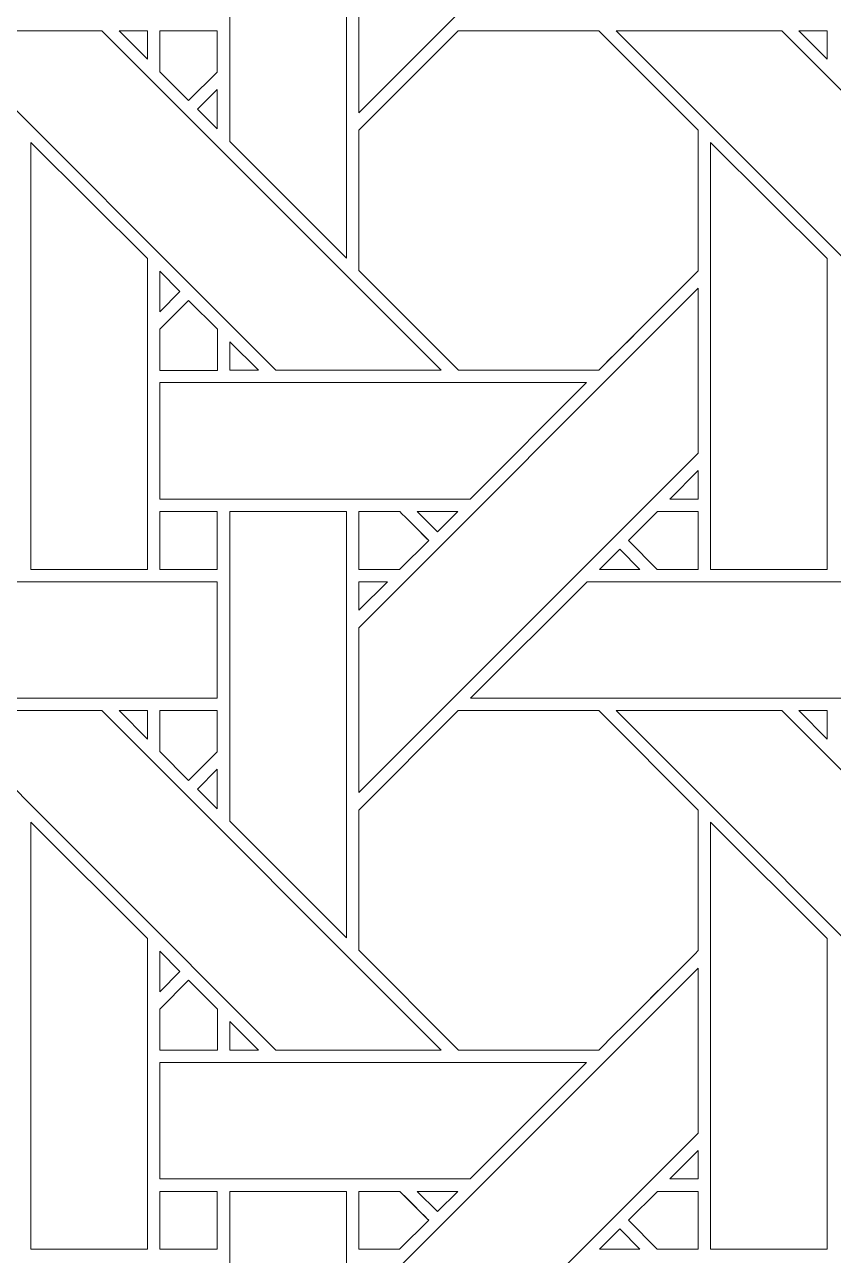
# Model space of a CAD drawing. Header units: inches. Extents: x 9.38 to 15.38, y 6.09 to 12.09.
# Drawn here: x 11.205 to 12.334, y 9.046 to 10.763 of the extents above; entities that cross this region are included whole.
import ezdxf

# ---------------------------------------------------------------- set-up
doc = ezdxf.new("R2010")
doc.units = ezdxf.units.IN
doc.header["$MEASUREMENT"] = 0
doc.layers.add('Design', color=7, linetype='Continuous', lineweight=0)

msp = doc.modelspace()

# ---------------------------------------------------------------- linework, layer by layer
at = {"layer": 'Design'}
for points, knots in [([(12.3829, 12.0948), (10.726, 12.0948), (9.3829, 10.7516), (9.3829, 9.0948), (9.3829, 7.4379), (10.726, 6.0948), (12.3829, 6.0948), (14.0397, 6.0948), (15.3829, 7.4379), (15.3829, 9.0948), (15.3829, 10.7516), (14.0397, 12.0948), (12.3829, 12.0948)], [0, 0, 0, 0, 1, 1, 1, 2, 2, 2, 3, 3, 3, 4, 4, 4, 4]), ([(12.3829, 11.7226), (10.9315, 11.7226), (9.755, 10.5461), (9.755, 9.0948), (9.755, 7.6434), (10.9315, 6.4669), (12.3829, 6.4669), (13.8342, 6.4669), (15.0107, 7.6434), (15.0107, 9.0948), (15.0107, 10.5461), (13.8342, 11.7226), (12.3829, 11.7226)], [0, 0, 0, 0, 1, 1, 1, 2, 2, 2, 3, 3, 3, 4, 4, 4, 4]), ([(12.1453, 11.1141), (12.1453, 11.1141), (11.6717, 10.6404), (11.6717, 10.6404), (11.6717, 10.6404), (11.6717, 10.8705), (11.6717, 10.8705), (11.6717, 10.8705), (12.1453, 11.3441), (12.1453, 11.3441), (12.1453, 11.3441), (12.1453, 11.1141), (12.1453, 11.1141)], [0, 0, 0, 0, 1, 1, 1, 2, 2, 2, 3, 3, 3, 4, 4, 4, 4]), ([(11.4916, 10.6004), (11.4916, 10.6004), (11.4916, 11.0326), (11.4916, 11.0326), (11.4916, 11.0326), (11.6545, 11.0326), (11.6545, 11.0326), (11.6545, 11.0326), (11.6545, 10.4375), (11.6545, 10.4375), (11.6545, 10.4375), (11.4916, 10.6004), (11.4916, 10.6004)], [0, 0, 0, 0, 1, 1, 1, 2, 2, 2, 3, 3, 3, 4, 4, 4, 4]), ([(11.7867, 10.2811), (11.7867, 10.2811), (11.5556, 10.2811), (11.5556, 10.2811), (11.5556, 10.2811), (11.0821, 10.7548), (11.0821, 10.7548), (11.0821, 10.7548), (11.313, 10.7548), (11.313, 10.7548), (11.313, 10.7548), (11.7867, 10.2811), (11.7867, 10.2811)], [0, 0, 0, 0, 1, 1, 1, 2, 2, 2, 3, 3, 3, 4, 4, 4, 4]), ([(11.3372, 10.7548), (11.3372, 10.7548), (11.3766, 10.7548), (11.3766, 10.7548), (11.3766, 10.7548), (11.3766, 10.715), (11.3766, 10.715), (11.3766, 10.715), (11.3372, 10.7548), (11.3372, 10.7548)], [0, 0, 0, 0, 1, 1, 1, 2, 2, 2, 3, 3, 3, 3]), ([(11.474, 10.7548), (11.474, 10.7548), (11.474, 10.6972), (11.474, 10.6972), (11.474, 10.6972), (11.4341, 10.6573), (11.4341, 10.6573), (11.4341, 10.6573), (11.3938, 10.6976), (11.3938, 10.6976), (11.3938, 10.6976), (11.3938, 10.7548), (11.3938, 10.7548), (11.3938, 10.7548), (11.474, 10.7548), (11.474, 10.7548)], [0, 0, 0, 0, 1, 1, 1, 2, 2, 2, 3, 3, 3, 4, 4, 4, 5, 5, 5, 5]), ([(11.474, 10.6972), (11.474, 10.6972), (11.4341, 10.6573), (11.4341, 10.6573), (11.4341, 10.6573), (11.3938, 10.6976), (11.3938, 10.6976), (11.3938, 10.6976), (11.3938, 10.7548), (11.3938, 10.7548), (11.3938, 10.7548), (11.474, 10.7548), (11.474, 10.7548), (11.474, 10.7548), (11.474, 10.6972), (11.474, 10.6972)], [0, 0, 0, 0, 1, 1, 1, 2, 2, 2, 3, 3, 3, 4, 4, 4, 5, 5, 5, 5]), ([(12.0066, 10.2812), (12.0066, 10.2812), (11.8109, 10.2812), (11.8109, 10.2812), (11.8109, 10.2812), (11.6717, 10.4204), (11.6717, 10.4204), (11.6717, 10.4204), (11.6717, 10.6161), (11.6717, 10.6161), (11.6717, 10.6161), (11.8104, 10.7548), (11.8104, 10.7548), (11.8104, 10.7548), (12.0066, 10.7548), (12.0066, 10.7548), (12.0066, 10.7548), (12.1453, 10.6161), (12.1453, 10.6161), (12.1453, 10.6161), (12.1453, 10.4199), (12.1453, 10.4199), (12.1275, 10.4019), (12.0156, 10.2902), (12.0066, 10.2812)], [0, 0, 0, 0, 1, 1, 1, 2, 2, 2, 3, 3, 3, 4, 4, 4, 5, 5, 5, 6, 6, 6, 7, 7, 7, 8, 8, 8, 8]), ([(11.8104, 10.7548), (11.8104, 10.7548), (12.0066, 10.7548), (12.0066, 10.7548), (12.0066, 10.7548), (12.1453, 10.6161), (12.1453, 10.6161), (12.1453, 10.6161), (12.1453, 10.4199), (12.1453, 10.4199), (12.1274, 10.4017), (12.0155, 10.29), (12.0066, 10.2812), (12.0066, 10.2812), (11.8109, 10.2812), (11.8109, 10.2812), (11.8109, 10.2812), (11.6717, 10.4204), (11.6717, 10.4204), (11.6717, 10.4204), (11.6717, 10.6161), (11.6717, 10.6161), (11.6717, 10.6161), (11.8104, 10.7548), (11.8104, 10.7548)], [0, 0, 0, 0, 1, 1, 1, 2, 2, 2, 3, 3, 3, 4, 4, 4, 5, 5, 5, 6, 6, 6, 7, 7, 7, 8, 8, 8, 8]), ([(12.7354, 10.2811), (12.7354, 10.2811), (12.5044, 10.2811), (12.5044, 10.2811), (12.5044, 10.2811), (12.0308, 10.7548), (12.0308, 10.7548), (12.0308, 10.7548), (12.2618, 10.7548), (12.2618, 10.7548), (12.2618, 10.7548), (12.7354, 10.2811), (12.7354, 10.2811)], [0, 0, 0, 0, 1, 1, 1, 2, 2, 2, 3, 3, 3, 4, 4, 4, 4]), ([(12.2859, 10.7548), (12.2859, 10.7548), (12.3253, 10.7548), (12.3253, 10.7548), (12.3253, 10.7548), (12.3253, 10.715), (12.3253, 10.715), (12.3253, 10.715), (12.2859, 10.7548), (12.2859, 10.7548)], [0, 0, 0, 0, 1, 1, 1, 2, 2, 2, 3, 3, 3, 3]), ([(11.4741, 10.6729), (11.4741, 10.6729), (11.4741, 10.6178), (11.4741, 10.6178), (11.4741, 10.6178), (11.4463, 10.6452), (11.4463, 10.6452), (11.4463, 10.6452), (11.4741, 10.6729), (11.4741, 10.6729)], [0, 0, 0, 0, 1, 1, 1, 2, 2, 2, 3, 3, 3, 3]), ([(11.2137, 10.0031), (11.2137, 10.0031), (11.2137, 10.599), (11.2137, 10.599), (11.2137, 10.599), (11.3765, 10.4368), (11.3765, 10.4368), (11.3765, 10.4368), (11.3765, 10.0031), (11.3765, 10.0031), (11.3765, 10.0031), (11.2137, 10.0031), (11.2137, 10.0031)], [0, 0, 0, 0, 1, 1, 1, 2, 2, 2, 3, 3, 3, 4, 4, 4, 4]), ([(12.1625, 10.0031), (12.1625, 10.0031), (12.1625, 10.599), (12.1625, 10.599), (12.1625, 10.599), (12.3252, 10.4368), (12.3252, 10.4368), (12.3252, 10.4368), (12.3252, 10.0031), (12.3252, 10.0031), (12.3252, 10.0031), (12.1625, 10.0031), (12.1625, 10.0031)], [0, 0, 0, 0, 1, 1, 1, 2, 2, 2, 3, 3, 3, 4, 4, 4, 4]), ([(11.3938, 10.3626), (11.3938, 10.3626), (11.3938, 10.4193), (11.3938, 10.4193), (11.3938, 10.4193), (11.422, 10.3908), (11.422, 10.3908), (11.422, 10.3908), (11.3938, 10.3626), (11.3938, 10.3626)], [0, 0, 0, 0, 1, 1, 1, 2, 2, 2, 3, 3, 3, 3]), ([(12.1453, 10.1654), (12.1453, 10.1654), (11.6717, 9.6917), (11.6717, 9.6917), (11.6717, 9.6917), (11.6717, 9.9218), (11.6717, 9.9218), (11.6717, 9.9218), (12.1453, 10.3954), (12.1453, 10.3954), (12.1453, 10.3954), (12.1453, 10.1654), (12.1453, 10.1654)], [0, 0, 0, 0, 1, 1, 1, 2, 2, 2, 3, 3, 3, 4, 4, 4, 4]), ([(11.3938, 10.2809), (11.3938, 10.2809), (11.3938, 10.3382), (11.3938, 10.3382), (11.3938, 10.3382), (11.4341, 10.3785), (11.4341, 10.3785), (11.4341, 10.3785), (11.4745, 10.3382), (11.4745, 10.3382), (11.4745, 10.3382), (11.4745, 10.2809), (11.4745, 10.2809), (11.4745, 10.2809), (11.3938, 10.2809), (11.3938, 10.2809)], [0, 0, 0, 0, 1, 1, 1, 2, 2, 2, 3, 3, 3, 4, 4, 4, 5, 5, 5, 5]), ([(11.4341, 10.3785), (11.4341, 10.3785), (11.4745, 10.3382), (11.4745, 10.3382), (11.4745, 10.3382), (11.4745, 10.2809), (11.4745, 10.2809), (11.4745, 10.2809), (11.3938, 10.2809), (11.3938, 10.2809), (11.3938, 10.2809), (11.3938, 10.3382), (11.3938, 10.3382), (11.3938, 10.3382), (11.4341, 10.3785), (11.4341, 10.3785)], [0, 0, 0, 0, 1, 1, 1, 2, 2, 2, 3, 3, 3, 4, 4, 4, 5, 5, 5, 5]), ([(11.4917, 10.2811), (11.4917, 10.2811), (11.4917, 10.3209), (11.4917, 10.3209), (11.4917, 10.3209), (11.5314, 10.2811), (11.5314, 10.2811), (11.5314, 10.2811), (11.4917, 10.2811), (11.4917, 10.2811)], [0, 0, 0, 0, 1, 1, 1, 2, 2, 2, 3, 3, 3, 3]), ([(11.9895, 10.2639), (11.9895, 10.2639), (11.8268, 10.1012), (11.8268, 10.1012), (11.8268, 10.1012), (11.3938, 10.1012), (11.3938, 10.1012), (11.3938, 10.1012), (11.3938, 10.2639), (11.3938, 10.2639), (11.3938, 10.2639), (11.9895, 10.2639), (11.9895, 10.2639)], [0, 0, 0, 0, 1, 1, 1, 2, 2, 2, 3, 3, 3, 4, 4, 4, 4]), ([(12.1056, 10.1012), (12.1056, 10.1012), (12.1453, 10.141), (12.1453, 10.141), (12.1453, 10.141), (12.1453, 10.1012), (12.1453, 10.1012), (12.1453, 10.1012), (12.1056, 10.1012), (12.1056, 10.1012)], [0, 0, 0, 0, 1, 1, 1, 2, 2, 2, 3, 3, 3, 3]), ([(11.474, 10.0031), (11.474, 10.0031), (11.3938, 10.0031), (11.3938, 10.0031), (11.3938, 10.0031), (11.3938, 10.0839), (11.3938, 10.0839), (11.3938, 10.0839), (11.474, 10.0839), (11.474, 10.0839), (11.474, 10.0839), (11.474, 10.0031), (11.474, 10.0031)], [0, 0, 0, 0, 1, 1, 1, 2, 2, 2, 3, 3, 3, 4, 4, 4, 4]), ([(11.474, 10.0839), (11.474, 10.0839), (11.474, 10.0031), (11.474, 10.0031), (11.474, 10.0031), (11.3938, 10.0031), (11.3938, 10.0031), (11.3938, 10.0031), (11.3938, 10.0839), (11.3938, 10.0839), (11.3938, 10.0839), (11.474, 10.0839), (11.474, 10.0839)], [0, 0, 0, 0, 1, 1, 1, 2, 2, 2, 3, 3, 3, 4, 4, 4, 4]), ([(11.4916, 9.6517), (11.4916, 9.6517), (11.4916, 10.0839), (11.4916, 10.0839), (11.4916, 10.0839), (11.6545, 10.0839), (11.6545, 10.0839), (11.6545, 10.0839), (11.6545, 9.4888), (11.6545, 9.4888), (11.6545, 9.4888), (11.4916, 9.6517), (11.4916, 9.6517)], [0, 0, 0, 0, 1, 1, 1, 2, 2, 2, 3, 3, 3, 4, 4, 4, 4]), ([(11.6717, 10.0032), (11.6717, 10.0032), (11.6717, 10.0839), (11.6717, 10.0839), (11.6717, 10.0839), (11.7287, 10.0839), (11.7287, 10.0839), (11.7339, 10.0788), (11.7646, 10.048), (11.7691, 10.0436), (11.7691, 10.0436), (11.7286, 10.0032), (11.7286, 10.0032), (11.7286, 10.0032), (11.6717, 10.0032), (11.6717, 10.0032)], [0, 0, 0, 0, 1, 1, 1, 2, 2, 2, 3, 3, 3, 4, 4, 4, 5, 5, 5, 5]), ([(11.7691, 10.0436), (11.7691, 10.0436), (11.7286, 10.0032), (11.7286, 10.0032), (11.7286, 10.0032), (11.6717, 10.0032), (11.6717, 10.0032), (11.6717, 10.0032), (11.6717, 10.0839), (11.6717, 10.0839), (11.6717, 10.0839), (11.7287, 10.0839), (11.7287, 10.0839), (11.7339, 10.0787), (11.7647, 10.0479), (11.7691, 10.0436)], [0, 0, 0, 0, 1, 1, 1, 2, 2, 2, 3, 3, 3, 4, 4, 4, 5, 5, 5, 5]), ([(11.7531, 10.0839), (11.7531, 10.0839), (11.8096, 10.0839), (11.8096, 10.0839), (11.8096, 10.0839), (11.7813, 10.0557), (11.7813, 10.0557), (11.7813, 10.0557), (11.7531, 10.0839), (11.7531, 10.0839)], [0, 0, 0, 0, 1, 1, 1, 2, 2, 2, 3, 3, 3, 3]), ([(12.0882, 10.0031), (12.0882, 10.0031), (12.0479, 10.0435), (12.0479, 10.0435), (12.0479, 10.0435), (12.0883, 10.084), (12.0883, 10.084), (12.0883, 10.084), (12.1453, 10.084), (12.1453, 10.084), (12.1453, 10.084), (12.1453, 10.0031), (12.1453, 10.0031), (12.1453, 10.0031), (12.0882, 10.0031), (12.0882, 10.0031)], [0, 0, 0, 0, 1, 1, 1, 2, 2, 2, 3, 3, 3, 4, 4, 4, 5, 5, 5, 5]), ([(12.1453, 10.084), (12.1453, 10.084), (12.1453, 10.0031), (12.1453, 10.0031), (12.1453, 10.0031), (12.0882, 10.0031), (12.0882, 10.0031), (12.0882, 10.0031), (12.0479, 10.0435), (12.0479, 10.0435), (12.0479, 10.0435), (12.0883, 10.084), (12.0883, 10.084), (12.0883, 10.084), (12.1453, 10.084), (12.1453, 10.084)], [0, 0, 0, 0, 1, 1, 1, 2, 2, 2, 3, 3, 3, 4, 4, 4, 5, 5, 5, 5]), ([(12.064, 10.0031), (12.064, 10.0031), (12.0075, 10.0031), (12.0075, 10.0031), (12.0075, 10.0031), (12.0358, 10.0314), (12.0358, 10.0314), (12.0358, 10.0314), (12.064, 10.0031), (12.064, 10.0031)], [0, 0, 0, 0, 1, 1, 1, 2, 2, 2, 3, 3, 3, 3]), ([(11.4741, 9.986), (11.4741, 9.986), (11.4741, 9.8232), (11.4741, 9.8232), (11.4741, 9.8232), (10.8788, 9.8232), (10.8788, 9.8232), (10.8788, 9.8232), (11.0416, 9.986), (11.0416, 9.986), (11.0416, 9.986), (11.4741, 9.986), (11.4741, 9.986)], [0, 0, 0, 0, 1, 1, 1, 2, 2, 2, 3, 3, 3, 4, 4, 4, 4]), ([(11.7115, 9.986), (11.7115, 9.986), (11.6717, 9.9462), (11.6717, 9.9462), (11.6717, 9.9462), (11.6717, 9.986), (11.6717, 9.986), (11.6717, 9.986), (11.7115, 9.986), (11.7115, 9.986)], [0, 0, 0, 0, 1, 1, 1, 2, 2, 2, 3, 3, 3, 3]), ([(12.4228, 9.986), (12.4228, 9.986), (12.4228, 9.8232), (12.4228, 9.8232), (12.4228, 9.8232), (11.8275, 9.8232), (11.8275, 9.8232), (11.8275, 9.8232), (11.9904, 9.986), (11.9904, 9.986), (11.9904, 9.986), (12.4228, 9.986), (12.4228, 9.986)], [0, 0, 0, 0, 1, 1, 1, 2, 2, 2, 3, 3, 3, 4, 4, 4, 4]), ([(11.0821, 9.8061), (11.0821, 9.8061), (11.313, 9.8061), (11.313, 9.8061), (11.313, 9.8061), (11.7867, 9.3324), (11.7867, 9.3324), (11.7867, 9.3324), (11.5556, 9.3324), (11.5556, 9.3324), (11.5556, 9.3324), (11.0821, 9.8061), (11.0821, 9.8061)], [0, 0, 0, 0, 1, 1, 1, 2, 2, 2, 3, 3, 3, 4, 4, 4, 4]), ([(11.3372, 9.8061), (11.3372, 9.8061), (11.3766, 9.8061), (11.3766, 9.8061), (11.3766, 9.8061), (11.3766, 9.7662), (11.3766, 9.7662), (11.3766, 9.7662), (11.3372, 9.8061), (11.3372, 9.8061)], [0, 0, 0, 0, 1, 1, 1, 2, 2, 2, 3, 3, 3, 3]), ([(11.474, 9.8061), (11.474, 9.8061), (11.474, 9.7485), (11.474, 9.7485), (11.474, 9.7485), (11.4341, 9.7085), (11.4341, 9.7085), (11.4341, 9.7085), (11.3938, 9.7489), (11.3938, 9.7489), (11.3938, 9.7489), (11.3938, 9.8061), (11.3938, 9.8061), (11.3938, 9.8061), (11.474, 9.8061), (11.474, 9.8061)], [0, 0, 0, 0, 1, 1, 1, 2, 2, 2, 3, 3, 3, 4, 4, 4, 5, 5, 5, 5]), ([(11.474, 9.7485), (11.474, 9.7485), (11.4341, 9.7085), (11.4341, 9.7085), (11.4341, 9.7085), (11.3938, 9.7489), (11.3938, 9.7489), (11.3938, 9.7489), (11.3938, 9.8061), (11.3938, 9.8061), (11.3938, 9.8061), (11.474, 9.8061), (11.474, 9.8061), (11.474, 9.8061), (11.474, 9.7485), (11.474, 9.7485)], [0, 0, 0, 0, 1, 1, 1, 2, 2, 2, 3, 3, 3, 4, 4, 4, 5, 5, 5, 5]), ([(12.0066, 9.3324), (12.0066, 9.3324), (11.8109, 9.3324), (11.8109, 9.3324), (11.8109, 9.3324), (11.6717, 9.4717), (11.6717, 9.4717), (11.6717, 9.4717), (11.6717, 9.6673), (11.6717, 9.6673), (11.6717, 9.6673), (11.8104, 9.8061), (11.8104, 9.8061), (11.8104, 9.8061), (12.0066, 9.8061), (12.0066, 9.8061), (12.0066, 9.8061), (12.1453, 9.6673), (12.1453, 9.6673), (12.1453, 9.6673), (12.1453, 9.4711), (12.1453, 9.4711), (12.1275, 9.4532), (12.0156, 9.3414), (12.0066, 9.3324)], [0, 0, 0, 0, 1, 1, 1, 2, 2, 2, 3, 3, 3, 4, 4, 4, 5, 5, 5, 6, 6, 6, 7, 7, 7, 8, 8, 8, 8]), ([(12.0066, 9.8061), (12.0066, 9.8061), (12.1453, 9.6673), (12.1453, 9.6673), (12.1453, 9.6673), (12.1453, 9.4711), (12.1453, 9.4711), (12.1274, 9.4531), (12.0155, 9.3414), (12.0066, 9.3324), (12.0066, 9.3324), (11.8109, 9.3324), (11.8109, 9.3324), (11.8109, 9.3324), (11.6717, 9.4717), (11.6717, 9.4717), (11.6717, 9.4717), (11.6717, 9.6673), (11.6717, 9.6673), (11.6717, 9.6673), (11.8104, 9.8061), (11.8104, 9.8061), (11.8104, 9.8061), (12.0066, 9.8061), (12.0066, 9.8061)], [0, 0, 0, 0, 1, 1, 1, 2, 2, 2, 3, 3, 3, 4, 4, 4, 5, 5, 5, 6, 6, 6, 7, 7, 7, 8, 8, 8, 8]), ([(12.7354, 9.3324), (12.7354, 9.3324), (12.5044, 9.3324), (12.5044, 9.3324), (12.5044, 9.3324), (12.0308, 9.8061), (12.0308, 9.8061), (12.0308, 9.8061), (12.2618, 9.8061), (12.2618, 9.8061), (12.2618, 9.8061), (12.7354, 9.3324), (12.7354, 9.3324)], [0, 0, 0, 0, 1, 1, 1, 2, 2, 2, 3, 3, 3, 4, 4, 4, 4]), ([(12.2859, 9.8061), (12.2859, 9.8061), (12.3253, 9.8061), (12.3253, 9.8061), (12.3253, 9.8061), (12.3253, 9.7662), (12.3253, 9.7662), (12.3253, 9.7662), (12.2859, 9.8061), (12.2859, 9.8061)], [0, 0, 0, 0, 1, 1, 1, 2, 2, 2, 3, 3, 3, 3]), ([(11.4741, 9.7242), (11.4741, 9.7242), (11.4741, 9.6691), (11.4741, 9.6691), (11.4741, 9.6691), (11.4463, 9.6964), (11.4463, 9.6964), (11.4463, 9.6964), (11.4741, 9.7242), (11.4741, 9.7242)], [0, 0, 0, 0, 1, 1, 1, 2, 2, 2, 3, 3, 3, 3]), ([(11.3765, 9.4881), (11.3765, 9.4881), (11.3765, 9.0544), (11.3765, 9.0544), (11.3765, 9.0544), (11.2137, 9.0544), (11.2137, 9.0544), (11.2137, 9.0544), (11.2137, 9.6502), (11.2137, 9.6502), (11.2137, 9.6502), (11.3765, 9.4881), (11.3765, 9.4881)], [0, 0, 0, 0, 1, 1, 1, 2, 2, 2, 3, 3, 3, 4, 4, 4, 4]), ([(12.3252, 9.4881), (12.3252, 9.4881), (12.3252, 9.0544), (12.3252, 9.0544), (12.3252, 9.0544), (12.1625, 9.0544), (12.1625, 9.0544), (12.1625, 9.0544), (12.1625, 9.6502), (12.1625, 9.6502), (12.1625, 9.6502), (12.3252, 9.4881), (12.3252, 9.4881)], [0, 0, 0, 0, 1, 1, 1, 2, 2, 2, 3, 3, 3, 4, 4, 4, 4]), ([(11.422, 9.442), (11.422, 9.442), (11.3938, 9.4138), (11.3938, 9.4138), (11.3938, 9.4138), (11.3938, 9.4706), (11.3938, 9.4706), (11.3938, 9.4706), (11.422, 9.442), (11.422, 9.442)], [0, 0, 0, 0, 1, 1, 1, 2, 2, 2, 3, 3, 3, 3]), ([(11.6717, 8.9731), (11.6717, 8.9731), (12.1453, 9.4467), (12.1453, 9.4467), (12.1453, 9.4467), (12.1453, 9.2166), (12.1453, 9.2166), (12.1453, 9.2166), (11.6717, 8.743), (11.6717, 8.743), (11.6717, 8.743), (11.6717, 8.9731), (11.6717, 8.9731)], [0, 0, 0, 0, 1, 1, 1, 2, 2, 2, 3, 3, 3, 4, 4, 4, 4]), ([(11.3938, 9.3322), (11.3938, 9.3322), (11.3938, 9.3895), (11.3938, 9.3895), (11.3938, 9.3895), (11.4341, 9.4298), (11.4341, 9.4298), (11.4341, 9.4298), (11.4745, 9.3895), (11.4745, 9.3895), (11.4745, 9.3895), (11.4745, 9.3322), (11.4745, 9.3322), (11.4745, 9.3322), (11.3938, 9.3322), (11.3938, 9.3322)], [0, 0, 0, 0, 1, 1, 1, 2, 2, 2, 3, 3, 3, 4, 4, 4, 5, 5, 5, 5]), ([(11.3938, 9.3895), (11.3938, 9.3895), (11.4341, 9.4298), (11.4341, 9.4298), (11.4341, 9.4298), (11.4745, 9.3895), (11.4745, 9.3895), (11.4745, 9.3895), (11.4745, 9.3322), (11.4745, 9.3322), (11.4745, 9.3322), (11.3938, 9.3322), (11.3938, 9.3322), (11.3938, 9.3322), (11.3938, 9.3895), (11.3938, 9.3895)], [0, 0, 0, 0, 1, 1, 1, 2, 2, 2, 3, 3, 3, 4, 4, 4, 5, 5, 5, 5]), ([(11.5314, 9.3324), (11.5314, 9.3324), (11.4917, 9.3324), (11.4917, 9.3324), (11.4917, 9.3324), (11.4917, 9.3722), (11.4917, 9.3722), (11.4917, 9.3722), (11.5314, 9.3324), (11.5314, 9.3324)], [0, 0, 0, 0, 1, 1, 1, 2, 2, 2, 3, 3, 3, 3]), ([(11.3938, 9.1525), (11.3938, 9.1525), (11.3938, 9.3152), (11.3938, 9.3152), (11.3938, 9.3152), (11.9895, 9.3152), (11.9895, 9.3152), (11.9895, 9.3152), (11.8268, 9.1525), (11.8268, 9.1525), (11.8268, 9.1525), (11.3938, 9.1525), (11.3938, 9.1525)], [0, 0, 0, 0, 1, 1, 1, 2, 2, 2, 3, 3, 3, 4, 4, 4, 4]), ([(12.1056, 9.1525), (12.1056, 9.1525), (12.1453, 9.1923), (12.1453, 9.1923), (12.1453, 9.1923), (12.1453, 9.1525), (12.1453, 9.1525), (12.1453, 9.1525), (12.1056, 9.1525), (12.1056, 9.1525)], [0, 0, 0, 0, 1, 1, 1, 2, 2, 2, 3, 3, 3, 3]), ([(11.474, 9.0544), (11.474, 9.0544), (11.3938, 9.0544), (11.3938, 9.0544), (11.3938, 9.0544), (11.3938, 9.1352), (11.3938, 9.1352), (11.3938, 9.1352), (11.474, 9.1352), (11.474, 9.1352), (11.474, 9.1352), (11.474, 9.0544), (11.474, 9.0544)], [0, 0, 0, 0, 1, 1, 1, 2, 2, 2, 3, 3, 3, 4, 4, 4, 4]), ([(11.3938, 9.1352), (11.3938, 9.1352), (11.474, 9.1352), (11.474, 9.1352), (11.474, 9.1352), (11.474, 9.0544), (11.474, 9.0544), (11.474, 9.0544), (11.3938, 9.0544), (11.3938, 9.0544), (11.3938, 9.0544), (11.3938, 9.1352), (11.3938, 9.1352)], [0, 0, 0, 0, 1, 1, 1, 2, 2, 2, 3, 3, 3, 4, 4, 4, 4]), ([(11.6545, 9.1352), (11.6545, 9.1352), (11.6545, 8.5401), (11.6545, 8.5401), (11.6545, 8.5401), (11.4916, 8.703), (11.4916, 8.703), (11.4916, 8.703), (11.4916, 9.1352), (11.4916, 9.1352), (11.4916, 9.1352), (11.6545, 9.1352), (11.6545, 9.1352)], [0, 0, 0, 0, 1, 1, 1, 2, 2, 2, 3, 3, 3, 4, 4, 4, 4]), ([(11.6717, 9.0544), (11.6717, 9.0544), (11.6717, 9.1352), (11.6717, 9.1352), (11.6717, 9.1352), (11.7287, 9.1352), (11.7287, 9.1352), (11.7339, 9.1301), (11.7646, 9.0993), (11.7691, 9.0948), (11.7691, 9.0948), (11.7286, 9.0544), (11.7286, 9.0544), (11.7286, 9.0544), (11.6717, 9.0544), (11.6717, 9.0544)], [0, 0, 0, 0, 1, 1, 1, 2, 2, 2, 3, 3, 3, 4, 4, 4, 5, 5, 5, 5]), ([(11.6717, 9.1352), (11.6717, 9.1352), (11.7287, 9.1352), (11.7287, 9.1352), (11.7341, 9.1298), (11.7691, 9.0948), (11.7691, 9.0948), (11.7691, 9.0948), (11.7286, 9.0544), (11.7286, 9.0544), (11.7286, 9.0544), (11.6717, 9.0544), (11.6717, 9.0544), (11.6717, 9.0544), (11.6717, 9.1352), (11.6717, 9.1352)], [0, 0, 0, 0, 1, 1, 1, 2, 2, 2, 3, 3, 3, 4, 4, 4, 5, 5, 5, 5]), ([(11.8096, 9.1352), (11.8096, 9.1352), (11.7813, 9.107), (11.7813, 9.107), (11.7813, 9.107), (11.7531, 9.1352), (11.7531, 9.1352), (11.7531, 9.1352), (11.8096, 9.1352), (11.8096, 9.1352)], [0, 0, 0, 0, 1, 1, 1, 2, 2, 2, 3, 3, 3, 3]), ([(12.0882, 9.0544), (12.0882, 9.0544), (12.0479, 9.0948), (12.0479, 9.0948), (12.0479, 9.0948), (12.0883, 9.1352), (12.0883, 9.1352), (12.0883, 9.1352), (12.1453, 9.1352), (12.1453, 9.1352), (12.1453, 9.1352), (12.1453, 9.0544), (12.1453, 9.0544), (12.1453, 9.0544), (12.0882, 9.0544), (12.0882, 9.0544)], [0, 0, 0, 0, 1, 1, 1, 2, 2, 2, 3, 3, 3, 4, 4, 4, 5, 5, 5, 5]), ([(12.0479, 9.0948), (12.0479, 9.0948), (12.0883, 9.1352), (12.0883, 9.1352), (12.0883, 9.1352), (12.1453, 9.1352), (12.1453, 9.1352), (12.1453, 9.1352), (12.1453, 9.0544), (12.1453, 9.0544), (12.1453, 9.0544), (12.0882, 9.0544), (12.0882, 9.0544), (12.0882, 9.0544), (12.0479, 9.0948), (12.0479, 9.0948)], [0, 0, 0, 0, 1, 1, 1, 2, 2, 2, 3, 3, 3, 4, 4, 4, 5, 5, 5, 5]), ([(12.064, 9.0544), (12.064, 9.0544), (12.0075, 9.0544), (12.0075, 9.0544), (12.0075, 9.0544), (12.0358, 9.0827), (12.0358, 9.0827), (12.0358, 9.0827), (12.064, 9.0544), (12.064, 9.0544)], [0, 0, 0, 0, 1, 1, 1, 2, 2, 2, 3, 3, 3, 3])]:
    msp.add_open_spline(points, degree=3, knots=knots, dxfattribs=at)

doc.saveas('drawing.dxf')
